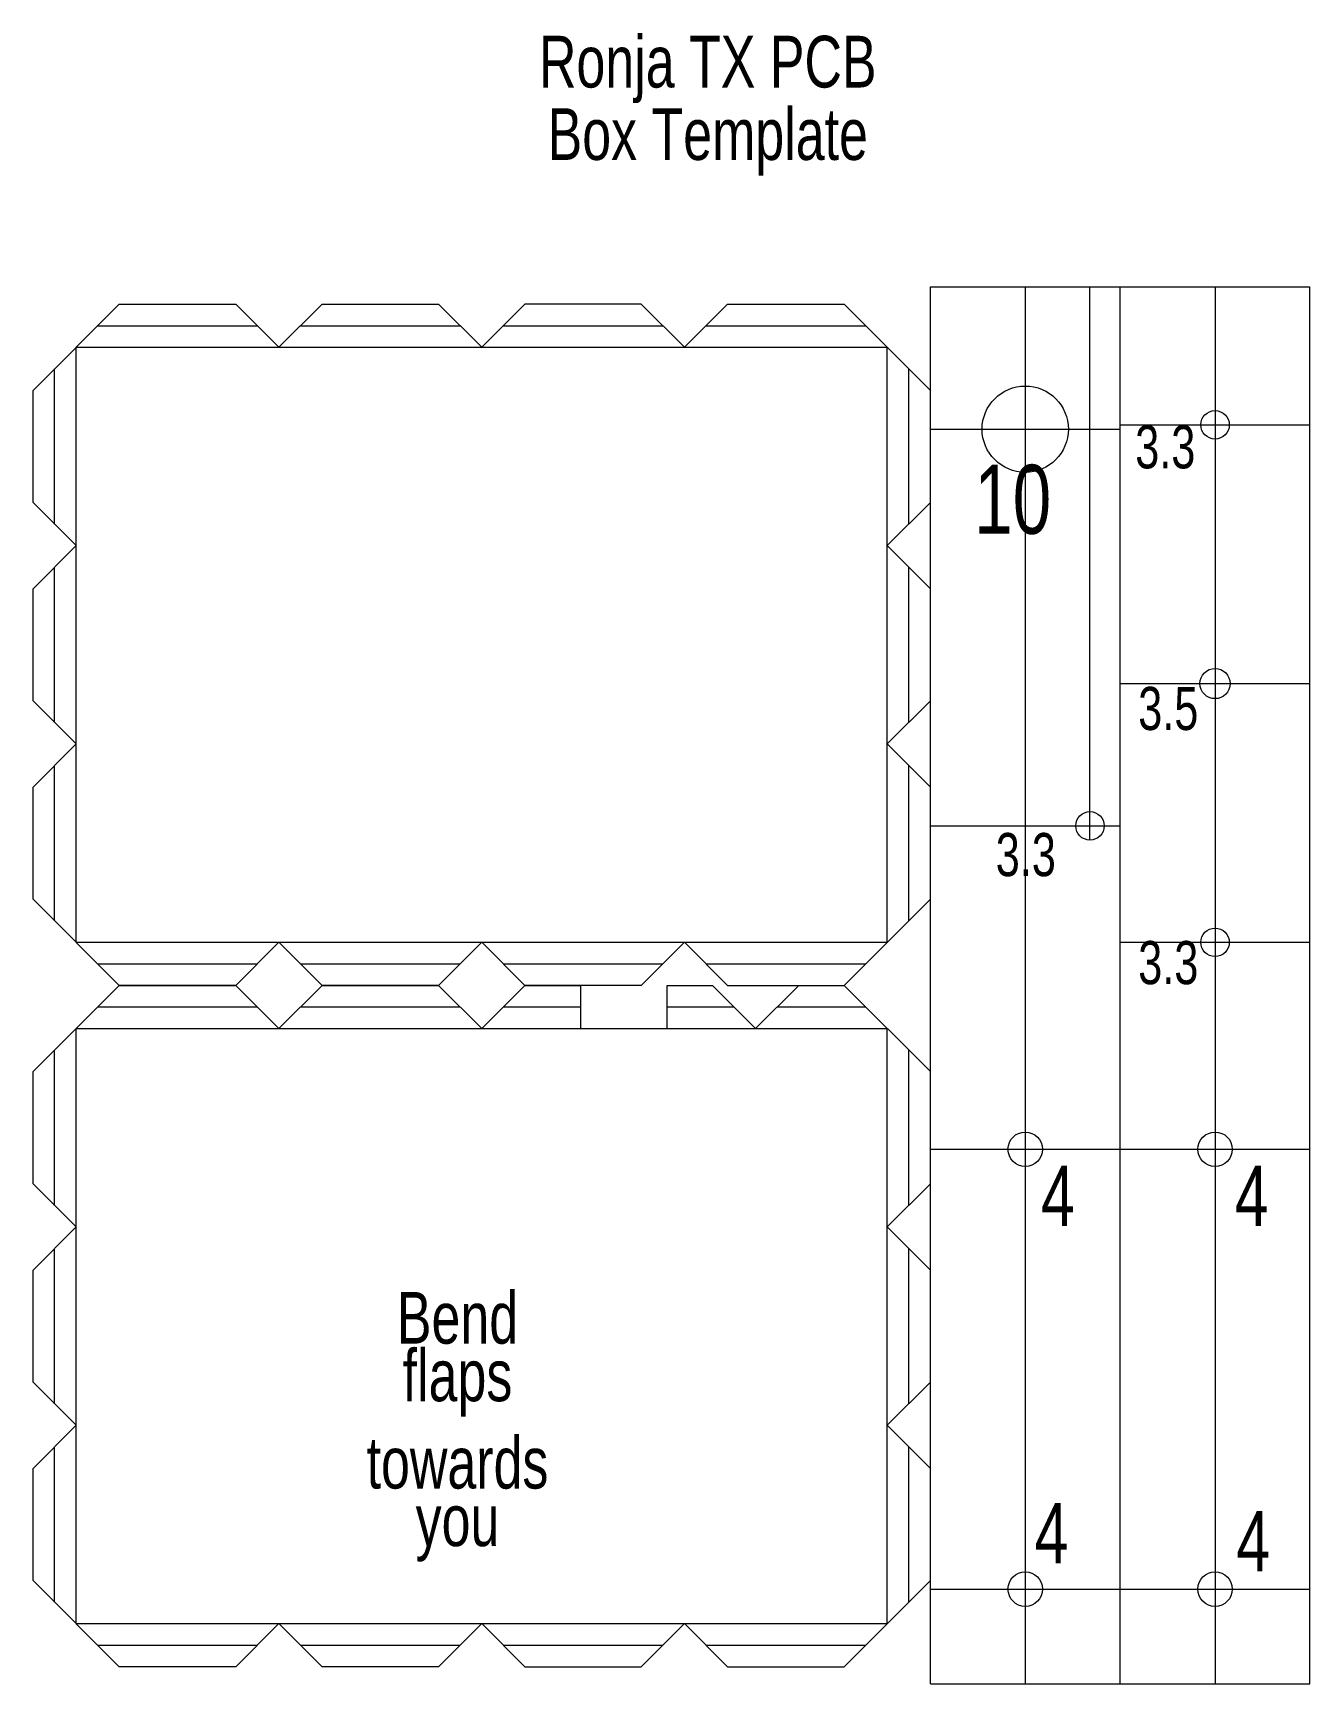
# Model space of a CAD drawing. Header units: millimetres. Extents: x 31 to 179, y 64 to 256.
import ezdxf

# ---------------------------------------------------------------- set-up
doc = ezdxf.new("R2010")
doc.units = ezdxf.units.MM
for name, color, linetype in [('bend', 7, 'CONTINUOUS'), ('contour', 7, 'CONTINUOUS'), ('helper', 7, 'CONTINUOUS')]:
    doc.layers.add(name, color=color, linetype=linetype)
doc.styles.get("Standard").update_dxf_attribs({"font": 'txt', "width": 0.75})

msp = doc.modelspace()

# ---------------------------------------------------------------- linework, layer by layer
at = {"layer": 'bend', "color": 7, "linetype": 'CONTINUOUS', "lineweight": 0}
for p, q in [((38.383264, 221.709111), (56.883264, 221.709111)), ((61.883264, 221.709111), (80.383264, 221.709111)), ((85.383264, 221.709111), (103.883264, 221.709111)), ((108.883264, 221.709111), (127.383264, 221.709111)), ((35.883264, 219.209111), (129.883264, 219.209111)), ((35.883264, 150.209111), (35.883264, 219.209111)), ((129.883264, 150.209111), (129.883264, 219.209111)), ((33.383264, 198.709111), (33.383264, 216.709111)), ((132.383264, 198.709111), (132.383264, 216.709111)), ((33.383264, 175.709111), (33.383264, 193.709111)), ((132.383264, 175.709111), (132.383264, 193.709111)), ((33.383264, 152.709111), (33.383264, 170.709111)), ((132.383264, 152.709111), (132.383264, 170.709111)), ((35.883264, 150.209111), (129.883264, 150.209111)), ((38.383264, 147.709111), (56.883264, 147.709111)), ((61.883264, 147.709111), (80.383264, 147.709111)), ((85.383264, 147.709111), (103.883264, 147.709111)), ((108.883264, 147.709111), (127.383264, 147.709111)), ((38.383264, 142.709111), (56.883264, 142.709111)), ((61.883264, 142.709111), (80.383264, 142.709111)), ((85.383264, 142.709111), (94.383264, 142.709111)), ((104.383264, 142.709111), (112.133264, 142.709111)), ((117.133264, 142.709111), (127.383264, 142.709111)), ((35.883264, 140.209111), (129.883264, 140.209111)), ((35.883264, 71.209111), (35.883264, 140.209111)), ((129.883264, 71.209111), (129.883264, 140.209111)), ((33.383264, 119.709111), (33.383264, 137.709111)), ((132.383264, 119.709111), (132.383264, 137.709111)), ((33.383264, 96.709111), (33.383264, 114.709111)), ((132.383264, 96.709111), (132.383264, 114.709111)), ((33.383264, 73.709111), (33.383264, 91.709111)), ((132.383264, 73.709111), (132.383264, 91.709111)), ((35.883264, 71.209111), (129.883264, 71.209111)), ((38.383264, 68.709111), (56.883264, 68.709111)), ((61.883264, 68.709111), (80.383264, 68.709111)), ((85.383264, 68.709111), (103.883264, 68.709111)), ((108.883264, 68.709111), (127.383264, 68.709111))]:
    msp.add_line(p, q, dxfattribs=at)
at = {"layer": 'contour', "color": 7, "linetype": 'CONTINUOUS', "lineweight": 5}
for p, q in [((134.883264, 226.209111), (156.883264, 226.209111)), ((134.883264, 64.209111), (134.883264, 226.209111)), ((156.883264, 64.209111), (156.883264, 226.209111)), ((156.883264, 226.209111), (178.883264, 226.209111)), ((156.883264, 64.209111), (156.883264, 226.209111)), ((178.883264, 64.209111), (178.883264, 226.209111)), ((30.883264, 214.209111), (40.883264, 224.209111)), ((40.883264, 224.209111), (54.383264, 224.209111)), ((54.383264, 224.209111), (59.383264, 219.209111)), ((59.383264, 219.209111), (64.383264, 224.209111)), ((64.383264, 224.209111), (77.883264, 224.209111)), ((77.883264, 224.209111), (82.883264, 219.209111)), ((82.883264, 219.209111), (87.883264, 224.209111)), ((101.383264, 224.209111), (87.883264, 224.209111)), ((101.383264, 224.209111), (106.383264, 219.209111)), ((106.383264, 219.209111), (111.383264, 224.209111)), ((111.383264, 224.209111), (124.883264, 224.209111)), ((124.883264, 224.209111), (134.883264, 214.209111)), ((30.883264, 201.209111), (30.883264, 214.209111)), ((134.883264, 201.209111), (134.883264, 214.209111)), ((30.883264, 201.209111), (35.883264, 196.209111)), ((129.883264, 196.209111), (134.883264, 201.209111)), ((30.883264, 191.209111), (35.883264, 196.209111)), ((129.883264, 196.209111), (134.883264, 191.209111)), ((30.883264, 178.209111), (30.883264, 191.209111)), ((134.883264, 178.209111), (134.883264, 191.209111)), ((30.883264, 178.209111), (35.883264, 173.209111)), ((129.883264, 173.209111), (134.883264, 178.209111)), ((30.883264, 168.209111), (35.883264, 173.209111)), ((129.883264, 173.209111), (134.883264, 168.209111)), ((30.883264, 155.209111), (30.883264, 168.209111)), ((134.883264, 155.209111), (134.883264, 168.209111)), ((30.883264, 155.209111), (40.883264, 145.209111)), ((124.883264, 145.209111), (134.883264, 155.209111)), ((54.383264, 145.209111), (59.383264, 150.209111)), ((59.383264, 150.209111), (64.383264, 145.209111)), ((77.883264, 145.209111), (82.883264, 150.209111)), ((82.883264, 150.209111), (87.883264, 145.209111)), ((101.383264, 145.209111), (106.383264, 150.209111)), ((106.383264, 150.209111), (111.383264, 145.209111)), ((30.883264, 135.209111), (40.883264, 145.209111)), ((54.383264, 145.209111), (40.883264, 145.209111)), ((40.883264, 145.209111), (54.383264, 145.209111)), ((54.383264, 145.209111), (59.383264, 140.209111)), ((59.383264, 140.209111), (64.383264, 145.209111)), ((77.883264, 145.209111), (64.383264, 145.209111)), ((64.383264, 145.209111), (77.883264, 145.209111)), ((77.883264, 145.209111), (82.883264, 140.209111)), ((82.883264, 140.209111), (87.883264, 145.209111)), ((101.383264, 145.209111), (87.883264, 145.209111)), ((87.883264, 145.209111), (94.383264, 145.209111)), ((94.383264, 140.209111), (94.383264, 145.209111)), ((104.383264, 145.209111), (109.633264, 145.209111)), ((104.383264, 140.209111), (104.383264, 145.209111)), ((109.633264, 145.209111), (114.633264, 140.209111)), ((111.383264, 145.209111), (124.883264, 145.209111)), ((114.633264, 140.209111), (119.633264, 145.209111)), ((119.633264, 145.209111), (124.883264, 145.209111)), ((124.883264, 145.209111), (134.883264, 135.209111)), ((94.383264, 140.209111), (104.383264, 140.209111)), ((30.883264, 122.209111), (30.883264, 135.209111)), ((134.883264, 122.209111), (134.883264, 135.209111)), ((30.883264, 122.209111), (35.883264, 117.209111)), ((129.883264, 117.209111), (134.883264, 122.209111)), ((30.883264, 112.209111), (35.883264, 117.209111)), ((129.883264, 117.209111), (134.883264, 112.209111)), ((30.883264, 99.209111), (30.883264, 112.209111)), ((134.883264, 99.209111), (134.883264, 112.209111)), ((30.883264, 99.209111), (35.883264, 94.209111)), ((129.883264, 94.209111), (134.883264, 99.209111)), ((30.883264, 89.209111), (35.883264, 94.209111)), ((129.883264, 94.209111), (134.883264, 89.209111)), ((30.883264, 76.209111), (30.883264, 89.209111)), ((134.883264, 76.209111), (134.883264, 89.209111)), ((30.883264, 76.209111), (40.883264, 66.209111)), ((124.883264, 66.209111), (134.883264, 76.209111)), ((54.383264, 66.209111), (59.383264, 71.209111)), ((59.383264, 71.209111), (64.383264, 66.209111)), ((77.883264, 66.209111), (82.883264, 71.209111)), ((82.883264, 71.209111), (87.883264, 66.209111)), ((101.383264, 66.209111), (106.383264, 71.209111)), ((106.383264, 71.209111), (111.383264, 66.209111)), ((54.383264, 66.209111), (40.883264, 66.209111)), ((77.883264, 66.209111), (64.383264, 66.209111)), ((87.883264, 66.209111), (101.383264, 66.209111)), ((111.383264, 66.209111), (124.883264, 66.209111)), ((134.883264, 64.209111), (156.883264, 64.209111)), ((156.883264, 64.209111), (178.883264, 64.209111))]:
    msp.add_line(p, q, dxfattribs=at)
for centre, radius in [((145.883264, 209.709111), 5), ((167.883264, 210.209111), 1.65), ((167.883264, 180.209111), 1.75), ((153.383264, 163.709111), 1.65), ((167.883264, 150.209111), 1.65), ((145.883264, 126.209111), 2), ((167.883264, 126.209111), 2), ((145.883264, 75.209111), 2), ((167.883264, 75.209111), 2)]:
    msp.add_circle(centre, radius, dxfattribs=at)
at = {"layer": 'helper', "color": 7, "linetype": 'CONTINUOUS', "lineweight": 0}
for p, q in [((145.883264, 226.209111), (145.883264, 64.209111)), ((153.383264, 162.059111), (153.383264, 226.209111)), ((167.883264, 226.209111), (167.883264, 64.209111)), ((134.883264, 209.709111), (156.883264, 209.709111)), ((156.883264, 210.209111), (178.883264, 210.209111)), ((156.883264, 180.209111), (178.883264, 180.209111)), ((134.883264, 163.709111), (156.883264, 163.709111)), ((156.883264, 150.209111), (178.883264, 150.209111)), ((134.883264, 126.209111), (156.883264, 126.209111)), ((156.883264, 126.209111), (178.883264, 126.209111)), ((134.883264, 75.209111), (156.883264, 75.209111)), ((156.883264, 75.209111), (178.883264, 75.209111))]:
    msp.add_line(p, q, dxfattribs=at)

# ---------------------------------------------------------------- texts
at = {"layer": 'contour', "color": 7, "linetype": 'CONTINUOUS', "lineweight": 5, "width": 100, "attachment_point": 8}
for s, insert, char_height in [('Ronja\\~TX\\~PCB', (109.085931, 247.513335), 6), ('Box\\~Template', (109.085931, 239.113335), 6), ('3.3', (162.11362, 205.090413), 5), ('10', (144.431706, 197.462921), 8), ('3.5', (162.460324, 174.753796), 5), ('3.3', (145.948537, 157.808628), 5), ('3.3', (162.460324, 145.283938), 5), ('4', (149.670832, 117.304515), 7), ('4', (172.121457, 117.304515), 7), ('Bend', (80.079433, 103.586196), 6), ('flaps', (80.079433, 95.186196), 6), ('towards', (80.079433, 86.786196), 6), ('you', (80.079433, 78.386196), 6), ('4', (148.922478, 78.20301), 7), ('4', (172.308546, 77.267567), 7)]:
    msp.add_mtext(s, dxfattribs=dict(at, insert=insert, char_height=char_height))

doc.saveas('drawing.dxf')
